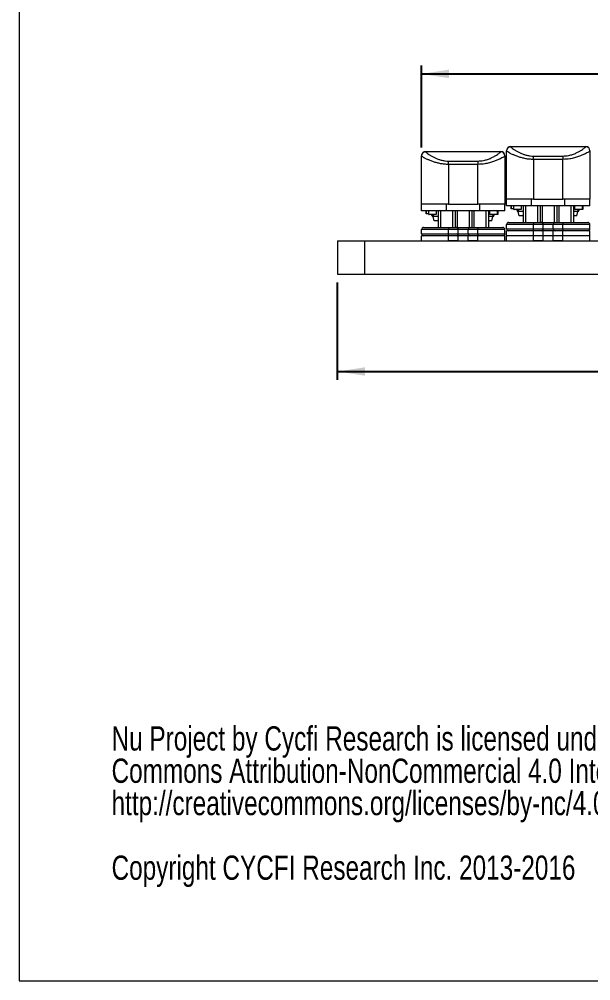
# Model space of a CAD drawing. Header units: millimetres. Extents: x 5 to 292, y 5 to 205.
# Drawn here: x 5.2 to 73.8, y 5 to 120.5 of the extents above; entities that cross this region are included whole.
import ezdxf

# ---------------------------------------------------------------- set-up
doc = ezdxf.new("R2010")
doc.units = ezdxf.units.MM
doc.layers.add('LAYER_1', color=179, linetype='Continuous')
doc.layers.add('SLD-0', color=179, linetype='Continuous')
doc.styles.add('SLDTEXTSTYLE0', font='TXT', dxfattribs={"width": 0.75})
doc.dimstyles.new('SLDDIMSTYLE1', dxfattribs={"dimtxt": 3.5, "dimasz": 3.302, "dimexe": 0, "dimexo": 0.0625, "dimgap": 0.875, "dimtad": 1, "dimrnd": 1e-09, "dimzin": 4, "dimdsep": 46, "dimtxsty": 'SLDTEXTSTYLE0', "dimsah": 1, "dimcen": 0.09, "dimadec": 0, "dimazin": 1, "dimtfac": 1, "dimtofl": 0, "dimtmove": 0, "dimatfit": 3, "dimfxl": 1, "dimfrac": 2, "dimtolj": 1, "dimtzin": 12, "dimarcsym": 0})

# ---------------------------------------------------------------- blocks, each defined once
blk = doc.blocks.new('SW_NOTE_0')
at = {"color": 0, "linetype": 'Continuous', "lineweight": 0, "char_height": 2.9104, "attachment_point": 1, "style": 'SLDTEXTSTYLE0'}
for s, insert in [('Nu Project by Cycfi Research is licensed under a Creative', (0, 3.75)), ('Commons Attribution-NonCommercial 4.0 International License.', (0, -0.13)), ('http://creativecommons.org/licenses/by-nc/4.0/', (0, -4.01)), ('Copyright CYCFI Research Inc. 2013-2016', (0, -11.77))]:
    blk.add_mtext(s, dxfattribs=dict(at, insert=insert))
blk = doc.blocks.new('_D_5')
at = {"layer": 'SLD-0'}
for p, q in [((43.4, 88.91), (43.4, 77.21)), ((145, 88.91), (145, 77.21)), ((43.4, 78.21), (145, 78.21))]:
    blk.add_line(p, q, dxfattribs=at)
for points in [[(43.4, 78.21), (46.71, 77.71), (46.71, 78.72)], [(145, 78.21), (141.7, 78.72), (141.7, 77.71)]]:
    blk.add_solid(points, dxfattribs=at)
at = {"layer": 'SLD-0', "char_height": 3.5, "attachment_point": 1, "style": 'SLDTEXTSTYLE0'}
for s, insert in [('101.60', (80.87, 82.73, 0.1)), ('mm', (99.25, 82.73, 0.1))]:
    blk.add_mtext(s, dxfattribs=dict(at, insert=insert))
blk = doc.blocks.new('_D_6')
at = {"layer": 'LAYER_1'}
for p, q in [((53.5, 105.1), (53.5, 114.95)), ((134.9, 105.1), (134.9, 114.95)), ((53.5, 113.95), (134.9, 113.95))]:
    blk.add_line(p, q, dxfattribs=at)
for points in [[(53.5, 113.95), (56.81, 113.44), (56.81, 114.46)], [(134.9, 113.95), (131.6, 114.46), (131.6, 113.44)]]:
    blk.add_solid(points, dxfattribs=at)
at = {"layer": 'LAYER_1', "char_height": 3.5, "attachment_point": 1, "style": 'SLDTEXTSTYLE0'}
for s, insert in [('81.40', (82.16, 118.46, 0.1)), ('mm', (97.96, 118.46, 0.1))]:
    blk.add_mtext(s, dxfattribs=dict(at, insert=insert))

msp = doc.modelspace()

# ---------------------------------------------------------------- linework, layer by layer
at = {"color": 7, "linetype": 'Continuous', "lineweight": 0}
for p, q in [((5.245, 205.05), (5.245, 5.05)), ((5.245, 5.05), (292.245, 5.05))]:
    msp.add_line(p, q, dxfattribs=at)
at = {"color": 7, "linetype": 'Continuous', "lineweight": 15}
for p, q in [((64.204, 105.215), (64.204, 105.202)), ((64.204, 105.215), (73.204, 105.215)), ((73.204, 105.202), (73.204, 105.215)), ((53.504, 104.103), (53.504, 104.115)), ((53.504, 98.315), (53.504, 104.103)), ((54.004, 104.615), (54.004, 104.602)), ((54.004, 104.615), (63.004, 104.615)), ((63.004, 104.602), (63.004, 104.615)), ((63.504, 104.115), (63.504, 104.103)), ((63.504, 104.103), (63.504, 98.315)), ((63.704, 104.703), (63.704, 104.715)), ((63.704, 98.915), (63.704, 104.703)), ((66.954, 104.082), (70.454, 104.082)), ((66.954, 103.682), (66.954, 104.082)), ((70.454, 104.082), (70.454, 103.682)), ((73.704, 104.715), (73.704, 104.703)), ((73.704, 104.703), (73.704, 98.915)), ((56.754, 103.482), (60.254, 103.482)), ((56.754, 103.082), (56.754, 103.482)), ((56.754, 103.082), (56.754, 98.315)), ((60.254, 103.082), (56.754, 103.082)), ((60.254, 103.482), (60.254, 103.082)), ((60.254, 98.315), (60.254, 103.082)), ((66.954, 103.682), (66.954, 98.915)), ((70.454, 103.682), (66.954, 103.682)), ((70.454, 98.915), (70.454, 103.682)), ((56.754, 98.315), (53.504, 98.315)), ((53.504, 97.515), (53.504, 98.315)), ((56.504, 97.515), (56.504, 98.315)), ((56.754, 98.315), (60.254, 98.315)), ((63.504, 98.315), (60.254, 98.315)), ((60.504, 97.515), (60.504, 98.315)), ((63.504, 97.515), (63.504, 98.315)), ((66.954, 98.915), (63.704, 98.915)), ((63.704, 98.115), (63.704, 98.915)), ((66.704, 98.115), (66.704, 98.915)), ((66.954, 98.915), (70.454, 98.915)), ((73.704, 98.915), (70.454, 98.915)), ((70.704, 98.115), (70.704, 98.915)), ((73.704, 98.115), (73.704, 98.915)), ((56.504, 97.515), (53.504, 97.515)), ((54.052, 97.515), (54.052, 97.165)), ((54.052, 97.195), (54.052, 97.485)), ((54.052, 97.485), (54.053, 97.485)), ((54.053, 97.195), (54.052, 97.195)), ((54.053, 97.165), (54.052, 97.165)), ((54.053, 97.485), (54.053, 97.515)), ((54.053, 97.485), (54.056, 97.485)), ((54.053, 97.165), (54.053, 97.195)), ((54.056, 97.195), (54.053, 97.195)), ((54.056, 97.165), (54.053, 97.165)), ((54.056, 97.515), (54.056, 97.485)), ((54.056, 97.485), (54.057, 97.485)), ((54.056, 97.165), (54.056, 97.195)), ((54.056, 97.195), (54.057, 97.195)), ((54.057, 97.165), (54.056, 97.165)), ((54.057, 97.165), (54.057, 97.515)), ((54.057, 97.485), (54.057, 97.195)), ((54.395, 97.165), (54.057, 97.165)), ((54.058, 97.155), (54.058, 97.165)), ((54.061, 97.155), (54.058, 97.155)), ((54.061, 97.155), (54.061, 97.165)), ((54.395, 97.155), (54.061, 97.155)), ((54.395, 97.07), (54.395, 97.51)), ((55.25, 97.065), (54.4, 97.065)), ((54.757, 96.942), (54.757, 97.065)), ((54.827, 97.065), (54.827, 96.942)), ((54.926, 97.065), (54.899, 96.842)), ((55.255, 97.51), (55.255, 97.07)), ((55.524, 97.492), (55.255, 97.492)), ((55.524, 95.515), (55.524, 97.515)), ((55.774, 97.515), (55.774, 95.515)), ((60.504, 97.515), (56.504, 97.515)), ((57.274, 95.515), (57.274, 97.515)), ((57.524, 97.515), (57.524, 95.515)), ((57.774, 97.515), (57.774, 95.515)), ((59.274, 95.515), (59.274, 97.515)), ((59.524, 97.515), (59.524, 95.515)), ((59.774, 97.515), (59.774, 95.515)), ((63.504, 97.515), (60.504, 97.515)), ((61.274, 95.515), (61.274, 97.515)), ((61.524, 97.515), (61.524, 95.515)), ((61.711, 97.492), (61.524, 97.492)), ((61.711, 97.07), (61.711, 97.51)), ((62.566, 97.065), (61.716, 97.065)), ((62.02, 97.065), (62.047, 96.842)), ((62.118, 96.942), (62.118, 97.065)), ((62.188, 97.065), (62.188, 96.942)), ((62.657, 97.065), (62.566, 97.065)), ((62.571, 97.51), (62.571, 97.07)), ((62.662, 97.51), (62.662, 97.07)), ((66.704, 98.115), (63.704, 98.115)), ((64.252, 98.115), (64.252, 97.765)), ((64.252, 97.795), (64.252, 98.085)), ((64.252, 98.085), (64.253, 98.085)), ((64.253, 97.795), (64.252, 97.795)), ((64.253, 97.765), (64.252, 97.765)), ((64.253, 98.085), (64.253, 98.115)), ((64.253, 98.085), (64.256, 98.085)), ((64.253, 97.765), (64.253, 97.795)), ((64.256, 97.795), (64.253, 97.795)), ((64.256, 97.765), (64.253, 97.765)), ((64.256, 98.115), (64.256, 98.085)), ((64.256, 98.085), (64.257, 98.085)), ((64.256, 97.765), (64.256, 97.795)), ((64.256, 97.795), (64.257, 97.795)), ((64.257, 97.765), (64.256, 97.765)), ((64.257, 97.765), (64.257, 98.115)), ((64.257, 98.085), (64.257, 97.795)), ((64.595, 97.765), (64.257, 97.765)), ((64.258, 97.755), (64.258, 97.765)), ((64.261, 97.755), (64.258, 97.755)), ((64.261, 97.755), (64.261, 97.765)), ((64.595, 97.755), (64.261, 97.755)), ((64.595, 97.67), (64.595, 98.11)), ((65.45, 97.665), (64.6, 97.665)), ((64.957, 97.542), (64.957, 97.665)), ((65.027, 97.665), (65.027, 97.542)), ((65.057, 97.512), (65.107, 97.512)), ((65.099, 97.442), (65.057, 97.442)), ((65.126, 97.665), (65.099, 97.442)), ((65.226, 96.892), (65.099, 97.442)), ((65.724, 97.442), (65.099, 97.442)), ((65.455, 98.11), (65.455, 97.67)), ((65.724, 98.092), (65.455, 98.092)), ((65.724, 96.115), (65.724, 98.115)), ((65.974, 98.115), (65.974, 96.115)), ((70.704, 98.115), (66.704, 98.115)), ((67.474, 96.115), (67.474, 98.115)), ((67.724, 98.115), (67.724, 96.115)), ((67.974, 98.115), (67.974, 96.115)), ((69.474, 96.115), (69.474, 98.115)), ((69.724, 98.115), (69.724, 96.115)), ((69.974, 98.115), (69.974, 96.115)), ((73.704, 98.115), (70.704, 98.115)), ((71.474, 96.115), (71.474, 98.115)), ((71.724, 98.115), (71.724, 96.115)), ((71.911, 98.092), (71.724, 98.092)), ((72.247, 97.442), (71.724, 97.442)), ((71.911, 97.67), (71.911, 98.11)), ((72.766, 97.665), (71.916, 97.665)), ((72.12, 96.892), (72.247, 97.442)), ((72.22, 97.665), (72.247, 97.442)), ((72.238, 97.512), (72.288, 97.512)), ((72.288, 97.442), (72.247, 97.442)), ((72.318, 97.542), (72.318, 97.665)), ((72.388, 97.665), (72.388, 97.542)), ((72.857, 97.665), (72.766, 97.665)), ((72.771, 98.11), (72.771, 97.67)), ((72.862, 98.11), (72.862, 97.67)), ((54.857, 96.912), (54.907, 96.912)), ((54.899, 96.842), (54.857, 96.842)), ((55.524, 96.842), (54.899, 96.842)), ((55.026, 96.292), (54.899, 96.842)), ((55.524, 96.292), (55.026, 96.292)), ((62.047, 96.842), (61.524, 96.842)), ((61.92, 96.292), (61.524, 96.292)), ((61.92, 96.292), (62.047, 96.842)), ((62.038, 96.912), (62.088, 96.912)), ((62.088, 96.842), (62.047, 96.842)), ((63.704, 95.365), (63.704, 95.865)), ((66.954, 95.865), (63.704, 95.865)), ((63.954, 96.115), (66.954, 96.115)), ((65.724, 96.892), (65.226, 96.892)), ((66.954, 96.115), (66.954, 95.865)), ((66.954, 96.115), (67.854, 96.115)), ((66.954, 95.365), (66.954, 95.865)), ((68.104, 95.865), (66.954, 95.865)), ((67.854, 96.115), (69.554, 96.115)), ((68.104, 95.365), (68.104, 95.865)), ((69.304, 95.865), (68.104, 95.865)), ((70.454, 95.865), (69.304, 95.865)), ((69.304, 95.365), (69.304, 95.865)), ((69.554, 96.115), (70.454, 96.115)), ((70.454, 96.115), (70.454, 95.865)), ((70.454, 96.115), (73.454, 96.115)), ((70.454, 95.365), (70.454, 95.865)), ((73.704, 95.865), (70.454, 95.865)), ((72.12, 96.892), (71.724, 96.892)), ((73.704, 95.365), (73.704, 95.865)), ((56.754, 95.265), (53.504, 95.265)), ((53.504, 94.765), (53.504, 95.265)), ((53.504, 94.765), (56.754, 94.765)), ((53.754, 95.515), (56.754, 95.515)), ((56.754, 95.515), (57.654, 95.515)), ((56.754, 95.515), (56.754, 95.265)), ((56.754, 94.765), (56.754, 95.265)), ((57.904, 95.265), (56.754, 95.265)), ((56.754, 94.765), (57.904, 94.765)), ((56.754, 94.515), (56.754, 94.765)), ((57.654, 95.515), (59.354, 95.515)), ((57.904, 94.765), (57.904, 95.265)), ((59.104, 95.265), (57.904, 95.265)), ((57.904, 94.765), (59.104, 94.765)), ((60.254, 95.265), (59.104, 95.265)), ((59.104, 94.765), (59.104, 95.265)), ((59.104, 94.765), (60.254, 94.765)), ((59.354, 95.515), (60.254, 95.515)), ((60.254, 95.515), (63.254, 95.515)), ((60.254, 95.515), (60.254, 95.265)), ((63.504, 95.265), (60.254, 95.265)), ((60.254, 94.765), (60.254, 95.265)), ((60.254, 94.765), (63.504, 94.765)), ((60.254, 94.765), (60.254, 94.515)), ((63.504, 94.765), (63.504, 95.265)), ((63.704, 95.365), (66.954, 95.365)), ((63.704, 94.515), (63.704, 95.115)), ((66.954, 95.115), (63.704, 95.115)), ((66.954, 95.115), (66.954, 95.365)), ((66.954, 95.365), (68.104, 95.365)), ((66.954, 94.515), (66.954, 95.115)), ((68.104, 95.115), (66.954, 95.115)), ((68.104, 95.365), (69.304, 95.365)), ((68.104, 94.515), (68.104, 95.115)), ((69.304, 95.115), (68.104, 95.115)), ((69.304, 95.365), (70.454, 95.365)), ((69.304, 94.515), (69.304, 95.115)), ((70.454, 95.115), (69.304, 95.115)), ((70.454, 95.365), (70.454, 95.115)), ((70.454, 95.365), (73.704, 95.365)), ((70.454, 94.515), (70.454, 95.115)), ((73.704, 95.115), (70.454, 95.115)), ((73.704, 94.515), (73.704, 95.115)), ((43.404, 93.915), (43.404, 89.915)), ((43.404, 93.915), (46.654, 93.915)), ((46.654, 93.915), (46.654, 89.915)), ((46.654, 93.915), (141.754, 93.915)), ((53.504, 93.915), (53.504, 94.515)), ((56.754, 94.515), (53.504, 94.515)), ((56.754, 93.915), (56.754, 94.515)), ((57.904, 94.515), (56.754, 94.515)), ((57.904, 93.915), (56.754, 93.915)), ((57.904, 93.915), (57.904, 94.515)), ((59.104, 94.515), (57.904, 94.515)), ((59.104, 93.915), (59.104, 94.515)), ((60.254, 94.515), (59.104, 94.515)), ((60.254, 93.915), (59.104, 93.915)), ((60.254, 93.915), (60.254, 94.515)), ((63.504, 94.515), (60.254, 94.515)), ((63.504, 93.915), (63.504, 94.515)), ((66.954, 94.515), (63.704, 94.515)), ((63.704, 93.915), (63.704, 94.515)), ((68.104, 94.515), (66.954, 94.515)), ((66.954, 93.915), (66.954, 94.515)), ((68.104, 93.915), (66.954, 93.915)), ((69.304, 94.515), (68.104, 94.515)), ((68.104, 93.915), (68.104, 94.515)), ((70.454, 94.515), (69.304, 94.515)), ((69.304, 93.915), (69.304, 94.515)), ((70.454, 93.915), (69.304, 93.915)), ((73.704, 94.515), (70.454, 94.515)), ((70.454, 93.915), (70.454, 94.515)), ((73.704, 93.915), (73.704, 94.515)), ((43.404, 89.915), (46.654, 89.915)), ((46.654, 89.915), (141.754, 89.915))]:
    msp.add_line(p, q, dxfattribs=at)
for centre, radius, start, end in [((64.204, 104.715), 0.5, 90, 180), ((64.203, 104.702), 0.499, 89.93424, 179.93402), ((73.204, 104.715), 0.5, 360, 90), ((73.204, 104.702), 0.499, 0.066, 90.06574), ((54.004, 104.115), 0.5, 90, 180), ((54.003, 104.102), 0.499, 89.93413, 179.93413), ((63.004, 104.115), 0.5, 0, 90), ((63.004, 104.102), 0.499, 0.06587, 90.06587), ((54.4, 97.51), 0.005, 90, 180), ((54.4, 97.07), 0.005, 180, 270), ((55.25, 97.51), 0.005, 0, 90), ((55.25, 97.07), 0.005, 270, 0), ((61.716, 97.51), 0.005, 90, 180), ((61.716, 97.07), 0.005, 180, 270), ((62.566, 97.51), 0.005, 0, 90), ((62.566, 97.07), 0.005, 270, 0), ((62.657, 97.51), 0.005, 0, 90), ((62.657, 97.07), 0.005, 270, 0), ((64.6, 98.11), 0.005, 90, 180), ((64.6, 97.67), 0.005, 180, 270), ((65.057, 97.542), 0.1, 180, 270), ((65.057, 97.542), 0.03, 180, 270), ((65.45, 98.11), 0.005, 0, 90), ((65.45, 97.67), 0.005, 270, 0), ((71.916, 98.11), 0.005, 90, 180), ((71.916, 97.67), 0.005, 180, 270), ((72.288, 97.542), 0.03, 270, 0), ((72.288, 97.542), 0.1, 270, 0), ((72.766, 98.11), 0.005, 0, 90), ((72.766, 97.67), 0.005, 270, 0), ((72.857, 98.11), 0.005, 0, 90), ((72.857, 97.67), 0.005, 270, 0), ((54.857, 96.942), 0.1, 180, 270), ((54.857, 96.942), 0.03, 180, 270), ((62.088, 96.942), 0.03, 270, 0), ((62.088, 96.942), 0.1, 270, 0), ((63.954, 95.865), 0.25, 90, 180), ((67.854, 95.865), 0.25, 0, 90), ((69.554, 95.865), 0.25, 90, 180), ((73.454, 95.865), 0.25, 0, 90), ((53.754, 95.265), 0.25, 90, 180), ((53.754, 94.765), 0.25, 180, 270), ((57.654, 95.265), 0.25, 0, 90), ((57.654, 94.765), 0.25, 270, 0), ((59.354, 95.265), 0.25, 90, 180), ((59.354, 94.765), 0.25, 180, 270), ((63.254, 95.265), 0.25, 0, 90), ((63.254, 94.765), 0.25, 270, 0), ((63.954, 95.365), 0.25, 180, 270), ((67.854, 95.365), 0.25, 270, 0), ((69.554, 95.365), 0.25, 180, 270), ((73.454, 95.365), 0.25, 270, 0)]:
    msp.add_arc(centre, radius, start, end, dxfattribs=at)
for points, knots in [([(64.204, 105.202), (64.21, 105.188), (64.223, 105.159), (64.329, 105.064), (64.512, 104.927), (64.772, 104.758), (65.08, 104.583), (65.41, 104.424), (65.766, 104.283), (66.139, 104.173), (66.539, 104.097), (66.815, 104.087), (66.954, 104.082)], [0, 0, 0, 0, 0.0997073, 0.1994405, 0.3184206, 0.4374528, 0.5404876, 0.6434883, 0.7332833, 0.8229846, 0.9115378, 1, 1, 1, 1]), ([(70.454, 104.082), (70.692, 104.097), (71.108, 104.123), (71.641, 104.281), (72.057, 104.448), (72.408, 104.626), (72.692, 104.794), (72.915, 104.942), (73.078, 105.064), (73.183, 105.157), (73.197, 105.187), (73.204, 105.202)], [0, 0, 0, 0, 0.1520459, 0.2653248, 0.3788406, 0.4857325, 0.5926503, 0.6935889, 0.7944987, 0.8972641, 1, 1, 1, 1]), ([(56.754, 103.082), (56.591, 103.086), (56.266, 103.096), (55.796, 103.164), (55.355, 103.264), (54.934, 103.392), (54.543, 103.537), (54.178, 103.697), (53.87, 103.852), (53.653, 103.977), (53.527, 104.064), (53.511, 104.09), (53.504, 104.103)], [0, 0, 0, 0, 0.0933211, 0.1866851, 0.2786592, 0.3706795, 0.4730833, 0.5754927, 0.6913923, 0.8072244, 0.9036253, 1, 1, 1, 1]), ([(54.004, 104.602), (54.01, 104.588), (54.023, 104.559), (54.129, 104.464), (54.312, 104.327), (54.572, 104.158), (54.88, 103.983), (55.21, 103.824), (55.566, 103.683), (55.939, 103.573), (56.339, 103.497), (56.615, 103.487), (56.754, 103.482)], [0, 0, 0, 0, 0.0997073, 0.1994405, 0.3184206, 0.4374528, 0.5404875, 0.6434883, 0.7332832, 0.8229845, 0.9115377, 1, 1, 1, 1]), ([(60.254, 103.482), (60.492, 103.497), (60.908, 103.523), (61.441, 103.681), (61.857, 103.848), (62.208, 104.026), (62.492, 104.194), (62.715, 104.342), (62.878, 104.464), (62.983, 104.557), (62.997, 104.587), (63.004, 104.602)], [0, 0, 0, 0, 0.1520459, 0.2653248, 0.3788406, 0.4857326, 0.5926504, 0.6935889, 0.7944987, 0.8972641, 1, 1, 1, 1]), ([(63.504, 104.103), (63.496, 104.089), (63.479, 104.062), (63.355, 103.977), (63.162, 103.866), (62.897, 103.73), (62.56, 103.577), (62.142, 103.414), (61.649, 103.262), (61.017, 103.118), (60.534, 103.095), (60.254, 103.082)], [0, 0, 0, 0, 0.0992953, 0.1986204, 0.2967679, 0.3949515, 0.5008595, 0.6067701, 0.7230925, 0.8392983, 1, 1, 1, 1]), ([(66.954, 103.682), (66.791, 103.686), (66.466, 103.696), (65.996, 103.764), (65.555, 103.864), (65.134, 103.992), (64.743, 104.137), (64.378, 104.297), (64.07, 104.452), (63.853, 104.577), (63.727, 104.664), (63.711, 104.69), (63.704, 104.703)], [0, 0, 0, 0, 0.09332097, 0.18668511, 0.2786591, 0.37067944, 0.4730833, 0.57549266, 0.69139234, 0.80722441, 0.90362526, 1, 1, 1, 1]), ([(73.704, 104.703), (73.696, 104.689), (73.679, 104.662), (73.555, 104.577), (73.362, 104.466), (73.097, 104.33), (72.76, 104.177), (72.342, 104.014), (71.849, 103.862), (71.217, 103.718), (70.734, 103.695), (70.454, 103.682)], [0, 0, 0, 0, 0.0992953, 0.1986204, 0.296768, 0.3949516, 0.5008595, 0.6067701, 0.7230926, 0.8392983, 1, 1, 1, 1])]:
    msp.add_open_spline(points, degree=3, knots=knots, dxfattribs=at)

# ---------------------------------------------------------------- block references
at = {"color": 7, "linetype": 'Continuous', "lineweight": 0}
msp.add_blockref('SW_NOTE_0', (16.319, 31.857), dxfattribs=at)

# ---------------------------------------------------------------- dimensions: what is measured, and where the dimension line sits
at = {"layer": 'LAYER_1'}
dim = msp.add_linear_dim(base=(134.904, 113.953), p1=(53.504, 104.103), p2=(134.904, 104.103), text='<> mm', dimstyle='SLDDIMSTYLE1', dxfattribs=at)
dim.commit()
dim.dimension.update_dxf_attribs({"geometry": '_D_6', "text_midpoint": (94.424, 113.953), "dimtype": 160})
at = {"layer": 'SLD-0'}
dim = msp.add_linear_dim(base=(145.004, 78.215), p1=(43.404, 89.915), p2=(145.004, 89.915), text='<> mm', dimstyle='SLDDIMSTYLE1', dxfattribs=at)
dim.commit()
dim.dimension.update_dxf_attribs({"geometry": '_D_5', "text_midpoint": (94.424, 78.215), "dimtype": 160})

doc.saveas('drawing.dxf')
